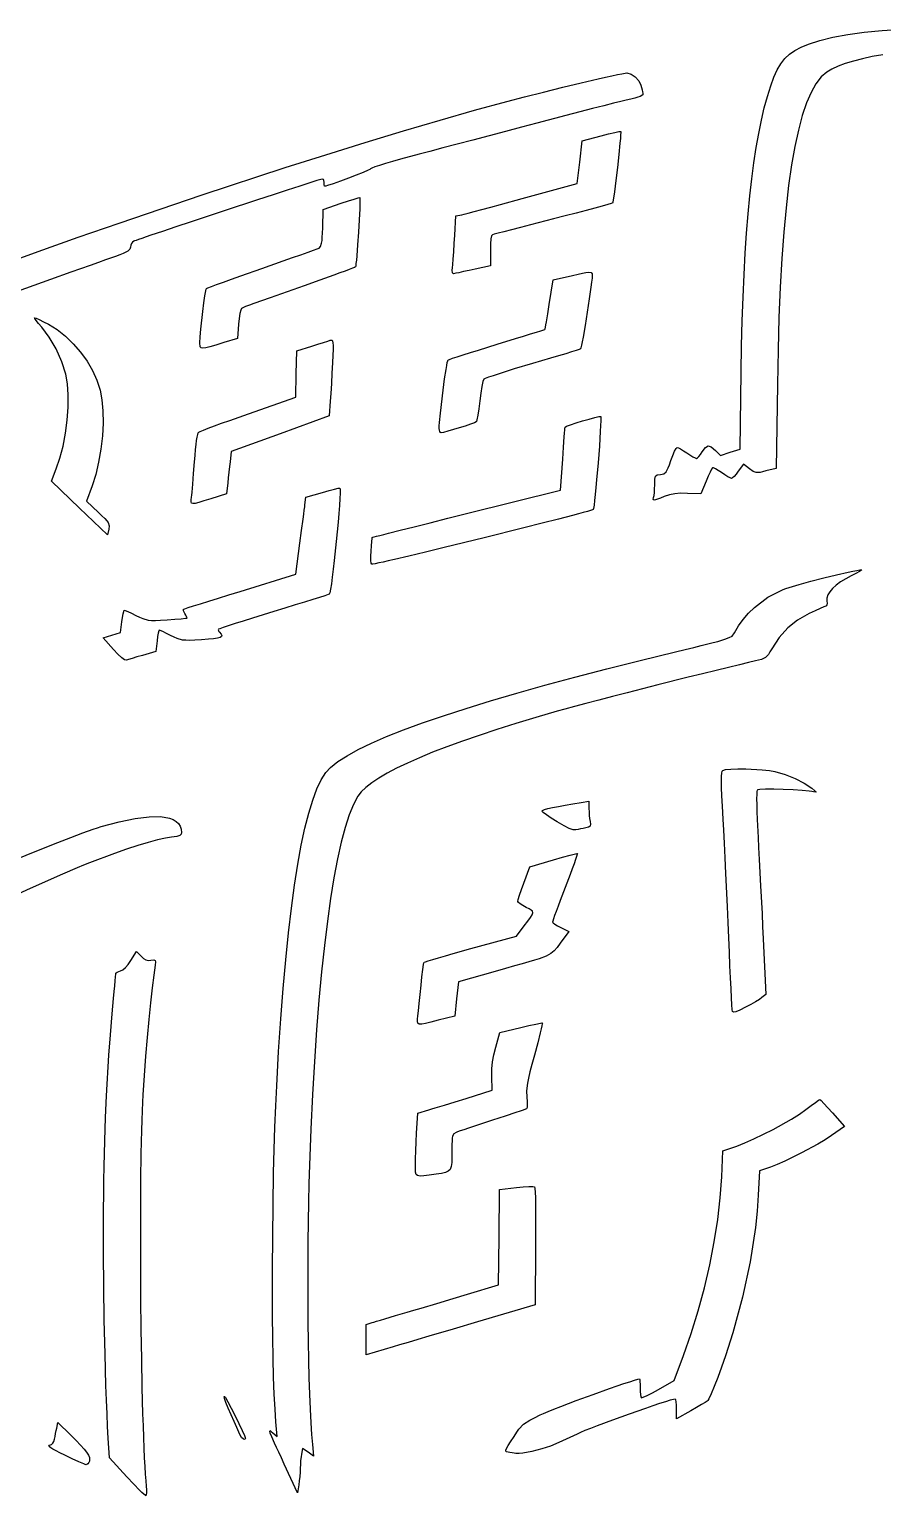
# Model space of a CAD drawing. Header units: millimetres. Extents: x 5 to 200, y 0 to 100.
# Drawn here: x 70 to 116.7, y 14.6 to 94.9 of the extents above; entities that cross this region are included whole.
import ezdxf

# ---------------------------------------------------------------- set-up
doc = ezdxf.new("R2010")
doc.units = ezdxf.units.MM
doc.layers.add('C01_120203', color=7, linetype='Continuous', true_color=0x120203)

msp = doc.modelspace()

# ---------------------------------------------------------------- linework, layer by layer
at = {"layer": 'C01_120203'}
for points in [[(116.69, 93.499), (116.11, 93.394), (115.571, 93.278), (115.078, 93.151), (114.632, 93.014), (114.238, 92.867), (113.898, 92.71), (113.616, 92.544), (113.311, 92.28), (113.024, 91.911), (112.756, 91.436), (112.507, 90.855), (112.275, 90.167), (112.062, 89.373), (111.867, 88.471), (111.69, 87.461), (111.53, 86.343), (111.389, 85.117), (111.266, 83.781), (111.16, 82.336), (111.072, 80.78), (111.001, 79.115), (110.949, 77.338), (110.913, 75.45), (110.85, 70.85), (110.29, 70.708), (110.107, 70.663), (109.965, 70.632), (109.759, 70.619), (109.595, 70.68), (109.39, 70.826), (109.05, 71.085), (108.769, 70.692), (108.652, 70.54), (108.543, 70.415), (108.454, 70.331), (108.396, 70.3), (108.326, 70.325), (108.2, 70.393), (108.037, 70.495), (107.854, 70.618), (107.675, 70.738), (107.521, 70.828), (107.408, 70.88), (107.353, 70.886), (107.31, 70.812), (107.233, 70.647), (107.131, 70.416), (107.016, 70.143), (106.731, 69.45), (105.988, 69.483), (105.605, 69.488), (105.291, 69.464), (105.008, 69.406), (104.719, 69.308), (104.51, 69.226), (104.351, 69.166), (104.238, 69.129), (104.163, 69.114), (104.108, 69.146), (104.139, 69.258), (104.163, 69.362), (104.182, 69.527), (104.195, 69.731), (104.2, 69.952), (104.201, 70.126), (104.206, 70.258), (104.241, 70.421), (104.335, 70.491), (104.514, 70.519), (104.693, 70.554), (104.82, 70.654), (104.935, 70.876), (105.002, 71.05), (105.082, 71.275), (105.188, 71.557), (105.288, 71.787), (105.37, 71.943), (105.425, 72), (105.494, 71.976), (105.616, 71.912), (105.774, 71.816), (105.95, 71.7), (106.127, 71.584), (106.287, 71.488), (106.412, 71.424), (106.485, 71.4), (106.54, 71.428), (106.618, 71.503), (106.708, 71.614), (106.8, 71.75), (106.971, 71.989), (107.12, 72.08), (107.289, 72.026), (107.519, 71.832), (107.799, 71.563), (108.334, 71.732), (108.869, 71.9), (108.932, 76.125), (108.958, 77.56), (108.994, 78.926), (109.039, 80.224), (109.093, 81.458), (109.157, 82.627), (109.231, 83.735), (109.314, 84.783), (109.409, 85.773), (109.513, 86.706), (109.628, 87.584), (109.754, 88.409), (109.891, 89.183), (110.039, 89.908), (110.198, 90.585), (110.369, 91.216), (110.551, 91.803), (110.721, 92.269), (110.899, 92.665), (111.095, 93), (111.316, 93.284), (111.572, 93.525), (111.869, 93.732), (112.216, 93.915), (112.622, 94.082), (113.245, 94.283), (113.958, 94.458), (114.763, 94.605), (115.659, 94.726), (116.646, 94.82), (117.724, 94.888)], [(68.332, 81.952), (70.453, 82.723), (72.641, 83.502), (74.878, 84.284), (79.431, 85.83), (83.97, 87.316), (86.191, 88.021), (88.356, 88.694), (90.447, 89.328), (92.446, 89.917), (94.336, 90.455), (96.1, 90.938), (97.063, 91.19), (98.103, 91.453), (99.161, 91.715), (100.178, 91.96), (101.097, 92.175), (101.5, 92.267), (101.857, 92.346), (102.159, 92.411), (102.4, 92.459), (102.572, 92.49), (102.668, 92.5), (102.902, 92.44), (103.137, 92.284), (103.331, 92.068), (103.444, 91.827), (103.473, 91.706), (103.504, 91.584), (103.534, 91.473), (103.557, 91.388), (103.541, 91.298), (103.406, 91.215), (103.283, 91.171), (103.115, 91.122), (102.898, 91.068), (102.628, 91.005), (102.352, 90.94), (101.94, 90.838), (101.414, 90.705), (100.792, 90.546), (100.094, 90.366), (99.341, 90.17), (97.75, 89.751), (96.915, 89.529), (96.034, 89.297), (94.247, 88.825), (93.392, 88.6), (92.598, 88.392), (91.892, 88.207), (91.3, 88.052), (90.288, 87.78), (89.844, 87.654), (89.454, 87.538), (89.129, 87.436), (88.878, 87.351), (88.711, 87.285), (88.637, 87.242), (88.597, 87.213), (88.514, 87.17), (88.239, 87.049), (87.861, 86.896), (87.429, 86.73), (86.991, 86.569), (86.596, 86.432), (86.293, 86.336), (86.191, 86.309), (86.13, 86.3), (86.118, 86.317), (86.109, 86.362), (86.102, 86.429), (86.1, 86.512), (86.091, 86.607), (86.06, 86.664), (86.006, 86.685), (85.925, 86.673), (85.842, 86.649), (85.71, 86.607), (85.533, 86.551), (85.314, 86.481), (84.764, 86.302), (84.085, 86.081), (83.305, 85.825), (82.45, 85.544), (80.623, 84.942), (78.819, 84.344), (77.992, 84.069), (77.25, 83.822), (76.621, 83.611), (76.357, 83.522), (76.131, 83.445), (75.946, 83.382), (75.807, 83.334), (75.715, 83.301), (75.675, 83.285), (75.607, 83.232), (75.551, 83.154), (75.514, 83.064), (75.5, 82.97), (75.47, 82.844), (75.35, 82.735), (75.1, 82.615), (74.912, 82.543), (74.675, 82.458), (74.453, 82.38), (74.139, 82.268), (73.746, 82.128), (73.289, 81.965), (72.242, 81.591), (71.115, 81.187), (68.381, 80.204)], [(69.478, 49.541), (70.104, 49.805), (71.518, 50.373), (72.228, 50.647), (72.888, 50.892), (73.458, 51.094), (73.698, 51.175), (73.9, 51.238), (74.889, 51.508), (75.762, 51.689), (76.516, 51.781), (77.144, 51.784), (77.642, 51.699), (77.84, 51.624), (78.004, 51.527), (78.133, 51.408), (78.225, 51.267), (78.281, 51.105), (78.3, 50.92), (78.278, 50.821), (78.196, 50.752), (78.03, 50.704), (77.755, 50.663), (77.413, 50.607), (76.982, 50.508), (76.475, 50.37), (75.904, 50.199), (75.283, 49.998), (74.625, 49.771), (73.25, 49.255), (72.932, 49.127), (72.574, 48.978), (71.771, 48.634), (70, 47.841), (69.142, 47.443)]]:
    msp.add_lwpolyline(points, dxfattribs=at)
for points in [[(93.138, 82.012), (93.165, 82.305), (93.196, 82.704), (93.228, 83.158), (93.256, 83.613), (93.318, 84.677), (93.634, 84.735), (93.759, 84.763), (93.993, 84.823), (94.324, 84.909), (94.738, 85.019), (95.221, 85.149), (95.76, 85.295), (96.95, 85.622), (99.95, 86.451), (100.093, 87.617), (100.235, 88.783), (101.269, 89.057), (101.673, 89.16), (102.009, 89.239), (102.242, 89.285), (102.309, 89.293), (102.337, 89.291), (102.34, 89.238), (102.334, 89.108), (102.318, 88.913), (102.296, 88.662), (102.233, 88.039), (102.155, 87.328), (102.073, 86.617), (101.995, 85.995), (101.962, 85.745), (101.933, 85.55), (101.91, 85.421), (101.895, 85.37), (101.821, 85.346), (101.625, 85.29), (101.322, 85.208), (100.923, 85.101), (100.444, 84.974), (99.896, 84.83), (99.294, 84.674), (98.65, 84.507), (97.398, 84.184), (96.843, 84.04), (96.353, 83.913), (95.943, 83.806), (95.626, 83.724), (95.415, 83.668), (95.325, 83.644), (95.269, 83.579), (95.23, 83.417), (95.207, 83.152), (95.2, 82.777), (95.2, 81.948), (94.375, 81.766), (94.036, 81.691), (93.724, 81.621), (93.472, 81.565), (93.316, 81.529), (93.185, 81.508), (93.121, 81.554), (93.111, 81.708), (93.121, 81.838)], [(79.305, 77.717), (79.32, 78.05), (79.354, 78.477), (79.456, 79.448), (79.514, 79.909), (79.571, 80.298), (79.622, 80.573), (79.643, 80.655), (79.661, 80.693), (79.739, 80.73), (79.928, 80.806), (80.216, 80.914), (80.59, 81.052), (81.038, 81.214), (81.548, 81.396), (82.7, 81.8), (83.859, 82.205), (84.376, 82.387), (84.834, 82.55), (85.22, 82.689), (85.522, 82.799), (85.727, 82.875), (85.822, 82.914), (85.909, 83), (85.966, 83.179), (85.985, 83.32), (86, 83.502), (86.012, 83.733), (86.022, 84.018), (86.05, 85.032), (87.043, 85.365), (87.43, 85.492), (87.75, 85.593), (87.971, 85.657), (88.057, 85.674), (88.064, 85.623), (88.065, 85.497), (88.06, 85.308), (88.05, 85.066), (88.02, 84.465), (87.979, 83.779), (87.933, 83.093), (87.887, 82.491), (87.865, 82.249), (87.846, 82.059), (87.83, 81.932), (87.816, 81.88), (87.77, 81.857), (87.655, 81.81), (87.478, 81.741), (87.245, 81.653), (86.962, 81.548), (86.634, 81.428), (85.87, 81.152), (85.002, 80.842), (84.077, 80.515), (83.144, 80.189), (82.25, 79.881), (82.011, 79.795), (81.803, 79.715), (81.649, 79.648), (81.572, 79.604), (81.536, 79.515), (81.495, 79.323), (81.456, 79.057), (81.422, 78.746), (81.35, 77.958), (80.615, 77.735), (80.179, 77.603), (79.852, 77.509), (79.618, 77.452), (79.462, 77.431), (79.369, 77.448), (79.322, 77.501)], [(92.402, 73.025), (92.408, 73.173), (92.421, 73.369), (92.469, 73.877), (92.615, 75.13), (92.698, 75.746), (92.776, 76.271), (92.811, 76.479), (92.841, 76.641), (92.866, 76.747), (92.885, 76.791), (92.957, 76.819), (93.127, 76.876), (93.382, 76.96), (93.712, 77.066), (94.107, 77.19), (94.555, 77.33), (95.566, 77.643), (96.572, 77.953), (97.014, 78.09), (97.401, 78.21), (97.722, 78.311), (97.967, 78.389), (98.125, 78.439), (98.184, 78.461), (98.195, 78.493), (98.214, 78.576), (98.239, 78.705), (98.269, 78.873), (98.343, 79.306), (98.426, 79.83), (98.633, 81.175), (99.692, 81.417), (100.003, 81.488), (100.248, 81.54), (100.436, 81.574), (100.573, 81.591), (100.728, 81.578), (100.778, 81.505), (100.778, 81.421), (100.766, 81.264), (100.741, 81.046), (100.707, 80.776), (100.615, 80.124), (100.504, 79.395), (100.387, 78.672), (100.276, 78.041), (100.228, 77.787), (100.186, 77.588), (100.153, 77.454), (100.13, 77.397), (100.062, 77.367), (99.898, 77.31), (99.65, 77.229), (99.327, 77.128), (98.94, 77.01), (98.501, 76.878), (97.507, 76.587), (96.511, 76.292), (96.069, 76.156), (95.678, 76.033), (95.35, 75.926), (95.095, 75.838), (94.925, 75.774), (94.85, 75.736), (94.796, 75.606), (94.734, 75.337), (94.672, 74.969), (94.617, 74.54), (94.566, 74.115), (94.512, 73.757), (94.463, 73.502), (94.442, 73.426), (94.425, 73.39), (94.325, 73.342), (94.114, 73.265), (93.826, 73.169), (93.499, 73.066), (92.869, 72.881), (92.638, 72.822), (92.511, 72.8), (92.468, 72.818), (92.433, 72.866), (92.41, 72.938)], [(72.709, 68.681), (71.168, 70.154), (71.433, 70.817), (71.638, 71.412), (71.809, 72.074), (71.942, 72.778), (72.036, 73.496), (72.087, 74.204), (72.094, 74.874), (72.053, 75.482), (71.962, 76), (71.739, 76.692), (71.426, 77.389), (71.053, 78.035), (70.647, 78.575), (70.473, 78.779), (70.34, 78.946), (70.263, 79.059), (70.253, 79.1), (70.333, 79.071), (70.503, 78.994), (70.736, 78.879), (71.008, 78.739), (71.483, 78.449), (71.94, 78.092), (72.371, 77.678), (72.768, 77.218), (73.122, 76.723), (73.424, 76.204), (73.667, 75.671), (73.842, 75.136), (73.941, 74.606), (73.993, 73.996), (73.999, 73.328), (73.961, 72.624), (73.88, 71.906), (73.758, 71.196), (73.598, 70.515), (73.401, 69.886), (73.099, 69.05), (73.741, 68.444), (73.938, 68.256), (74.089, 68.105), (74.199, 67.983), (74.273, 67.883), (74.335, 67.711), (74.316, 67.523), (74.25, 67.208)], [(78.838, 69.275), (78.852, 69.382), (78.869, 69.543), (78.911, 69.995), (78.958, 70.569), (79.006, 71.2), (79.034, 71.56), (79.062, 71.877), (79.091, 72.15), (79.121, 72.379), (79.151, 72.563), (79.181, 72.702), (79.212, 72.794), (79.243, 72.84), (79.321, 72.876), (79.496, 72.947), (79.757, 73.046), (80.093, 73.171), (80.492, 73.318), (80.944, 73.481), (81.959, 73.843), (84.55, 74.756), (84.578, 76.025), (84.606, 77.293), (85.428, 77.55), (85.762, 77.655), (86.063, 77.748), (86.299, 77.822), (86.436, 77.864), (86.538, 77.866), (86.568, 77.82), (86.586, 77.727), (86.592, 77.574), (86.589, 77.35), (86.578, 77.041), (86.559, 76.635), (86.53, 76.072), (86.498, 75.489), (86.467, 74.954), (86.44, 74.537), (86.384, 73.724), (83.697, 72.747), (81.011, 71.77), (80.953, 71.21), (80.925, 70.945), (80.891, 70.639), (80.856, 70.329), (80.823, 70.053), (80.75, 69.455), (79.9, 69.185), (79.525, 69.067), (79.245, 68.984), (79.047, 68.936), (78.917, 68.926), (78.845, 68.953), (78.816, 69.02), (78.818, 69.127)], [(88.676, 66.325), (88.697, 66.608), (88.716, 66.843), (88.731, 67.005), (88.74, 67.069), (88.769, 67.078), (88.848, 67.099), (88.977, 67.133), (89.152, 67.178), (89.371, 67.234), (89.631, 67.3), (90.263, 67.461), (91.027, 67.654), (91.903, 67.874), (92.868, 68.116), (93.903, 68.375), (99.05, 69.662), (99.165, 71.356), (99.211, 72.019), (99.249, 72.57), (99.265, 72.787), (99.277, 72.954), (99.286, 73.064), (99.29, 73.111), (99.375, 73.161), (99.592, 73.242), (99.898, 73.344), (100.25, 73.451), (100.603, 73.553), (100.915, 73.635), (101.143, 73.685), (101.243, 73.691), (101.251, 73.622), (101.249, 73.454), (101.239, 73.2), (101.221, 72.875), (101.197, 72.493), (101.167, 72.068), (101.096, 71.146), (101.018, 70.224), (100.979, 69.798), (100.942, 69.415), (100.907, 69.088), (100.877, 68.833), (100.851, 68.663), (100.831, 68.593), (100.787, 68.574), (100.679, 68.539), (100.512, 68.491), (100.29, 68.43), (100.018, 68.356), (99.698, 68.272), (98.937, 68.075), (98.038, 67.846), (97.037, 67.593), (94.859, 67.052), (92.67, 66.515), (91.655, 66.27), (90.737, 66.051), (89.949, 65.866), (89.615, 65.789), (89.326, 65.724), (89.087, 65.671), (88.901, 65.632), (88.773, 65.608), (88.706, 65.6), (88.679, 65.657), (88.665, 65.813), (88.663, 66.043)], [(74.577, 60.932), (74.014, 61.569), (74.482, 61.715), (74.95, 61.86), (75.033, 62.455), (75.068, 62.688), (75.101, 62.884), (75.129, 63.022), (75.148, 63.081), (75.209, 63.069), (75.352, 63.012), (75.555, 62.92), (75.797, 62.802), (76.002, 62.7), (76.17, 62.624), (76.474, 62.539), (76.65, 62.524), (76.868, 62.525), (77.147, 62.537), (77.507, 62.559), (77.931, 62.589), (78.279, 62.619), (78.514, 62.646), (78.578, 62.657), (78.6, 62.666), (78.59, 62.695), (78.564, 62.749), (78.526, 62.819), (78.479, 62.897), (78.435, 62.976), (78.407, 63.047), (78.395, 63.103), (78.404, 63.135), (78.475, 63.163), (78.662, 63.226), (78.952, 63.321), (79.332, 63.442), (79.79, 63.587), (80.312, 63.75), (80.886, 63.929), (81.5, 64.118), (84.55, 65.058), (84.774, 66.754), (84.866, 67.445), (84.949, 68.072), (84.984, 68.34), (85.014, 68.566), (85.037, 68.742), (85.053, 68.858), (85.107, 69.267), (86.015, 69.538), (86.371, 69.64), (86.669, 69.718), (86.878, 69.762), (86.967, 69.767), (86.98, 69.684), (86.98, 69.488), (86.966, 69.197), (86.942, 68.825), (86.909, 68.388), (86.867, 67.904), (86.768, 66.856), (86.657, 65.808), (86.601, 65.325), (86.547, 64.891), (86.497, 64.521), (86.452, 64.232), (86.414, 64.04), (86.384, 63.961), (86.316, 63.938), (86.134, 63.879), (85.852, 63.79), (85.48, 63.674), (85.032, 63.535), (84.521, 63.376), (83.957, 63.202), (83.355, 63.016), (82.188, 62.654), (81.675, 62.493), (81.226, 62.35), (80.852, 62.23), (80.567, 62.137), (80.383, 62.074), (80.312, 62.045), (80.302, 62.017), (80.312, 61.976), (80.34, 61.928), (80.382, 61.878), (80.464, 61.783), (80.499, 61.705), (80.481, 61.642), (80.404, 61.592), (80.262, 61.552), (80.051, 61.519), (79.763, 61.492), (79.393, 61.467), (79.032, 61.447), (78.751, 61.436), (78.531, 61.437), (78.354, 61.451), (78.053, 61.533), (77.891, 61.605), (77.696, 61.702), (77.464, 61.818), (77.267, 61.912), (77.128, 61.976), (77.066, 62), (77.045, 61.954), (77.018, 61.828), (76.988, 61.642), (76.96, 61.414), (76.893, 60.829), (76.153, 60.614), (75.855, 60.526), (75.591, 60.447), (75.388, 60.384), (75.277, 60.347), (75.181, 60.371), (75.023, 60.484), (74.817, 60.675)], [(83.922, 16.329), (83.759, 16.681), (83.616, 16.989), (83.494, 17.254), (83.391, 17.479), (83.238, 17.822), (83.151, 18.037), (83.121, 18.146), (83.14, 18.17), (83.202, 18.131), (83.298, 18.05), (83.53, 17.85), (83.463, 18.65), (83.414, 19.343), (83.372, 20.166), (83.337, 21.104), (83.309, 22.142), (83.288, 23.266), (83.274, 24.46), (83.267, 25.71), (83.266, 27.002), (83.332, 32.286), (83.365, 33.562), (83.405, 34.792), (83.451, 35.959), (83.504, 37.05), (83.612, 38.932), (83.731, 40.71), (83.861, 42.383), (84, 43.952), (84.15, 45.416), (84.309, 46.775), (84.479, 48.028), (84.658, 49.174), (84.848, 50.214), (85.047, 51.147), (85.256, 51.973), (85.474, 52.692), (85.703, 53.302), (85.94, 53.804), (86.188, 54.197), (86.444, 54.482), (86.847, 54.794), (87.356, 55.118), (87.973, 55.455), (88.695, 55.803), (89.523, 56.163), (90.455, 56.534), (91.49, 56.917), (92.629, 57.31), (93.869, 57.713), (95.21, 58.127), (96.651, 58.551), (98.192, 58.985), (99.832, 59.428), (101.57, 59.88), (103.404, 60.341), (105.335, 60.811), (105.87, 60.939), (106.339, 61.052), (106.748, 61.151), (107.1, 61.238), (107.4, 61.314), (107.653, 61.381), (108.035, 61.492), (108.282, 61.583), (108.43, 61.665), (108.572, 61.85), (108.786, 62.225), (109.041, 62.583), (109.332, 62.922), (109.657, 63.238), (110.395, 63.792), (111.225, 64.219), (111.369, 64.272), (111.568, 64.337), (112.099, 64.493), (112.752, 64.67), (113.461, 64.852), (114.159, 65.023), (114.78, 65.166), (115.041, 65.221), (115.259, 65.264), (115.424, 65.291), (115.528, 65.3), (115.518, 65.274), (115.405, 65.202), (115.208, 65.095), (114.946, 64.965), (114.369, 64.635), (114.135, 64.459), (113.94, 64.279), (113.789, 64.098), (113.684, 63.92), (113.627, 63.749), (113.623, 63.586), (113.632, 63.475), (113.624, 63.384), (113.601, 63.323), (113.565, 63.3), (113.462, 63.269), (113.256, 63.185), (112.976, 63.06), (112.652, 62.907), (112.02, 62.545), (111.478, 62.113), (111.012, 61.595), (110.608, 60.979), (110.507, 60.804), (110.422, 60.67), (110.261, 60.491), (110.053, 60.388), (109.724, 60.307), (109.333, 60.219), (108.831, 60.101), (108.234, 59.958), (107.558, 59.794), (106.817, 59.611), (106.027, 59.415), (104.364, 58.997), (102.691, 58.57), (101.89, 58.363), (101.132, 58.166), (100.434, 57.982), (99.811, 57.816), (99.277, 57.671), (98.85, 57.552), (97.693, 57.215), (96.597, 56.884), (95.561, 56.557), (94.587, 56.235), (93.674, 55.919), (92.825, 55.609), (92.039, 55.306), (91.318, 55.009), (90.662, 54.718), (90.072, 54.436), (89.548, 54.16), (89.092, 53.893), (88.704, 53.633), (88.384, 53.383), (88.134, 53.141), (87.955, 52.908), (87.713, 52.457), (87.48, 51.886), (87.256, 51.195), (87.041, 50.389), (86.835, 49.471), (86.639, 48.441), (86.453, 47.305), (86.278, 46.064), (86.114, 44.721), (85.961, 43.279), (85.82, 41.74), (85.69, 40.108), (85.573, 38.385), (85.469, 36.575), (85.378, 34.679), (85.3, 32.7), (85.269, 31.707), (85.244, 30.669), (85.212, 28.5), (85.202, 26.28), (85.215, 24.094), (85.228, 23.041), (85.247, 22.029), (85.271, 21.068), (85.3, 20.169), (85.334, 19.343), (85.372, 18.6), (85.415, 17.952), (85.462, 17.409), (85.527, 16.767), (85.226, 16.982), (84.924, 17.196), (84.862, 16.886), (84.837, 16.729), (84.816, 16.53), (84.8, 16.317), (84.793, 16.113), (84.784, 15.898), (84.767, 15.655), (84.744, 15.414), (84.718, 15.205), (84.65, 14.76)], [(108.457, 41.119), (108.446, 41.225), (108.429, 41.478), (108.406, 41.861), (108.38, 42.357), (108.351, 42.951), (108.319, 43.625), (108.286, 44.364), (108.253, 45.15), (108.217, 45.986), (108.178, 46.869), (108.094, 48.666), (108.053, 49.528), (108.013, 50.329), (107.976, 51.043), (107.943, 51.643), (107.905, 52.354), (107.876, 52.932), (107.859, 53.388), (107.851, 53.738), (107.854, 53.992), (107.867, 54.165), (107.891, 54.269), (107.924, 54.317), (108.081, 54.359), (108.367, 54.386), (108.746, 54.396), (109.183, 54.393), (110.084, 54.344), (110.476, 54.302), (110.782, 54.248), (111.337, 54.087), (111.879, 53.873), (112.377, 53.62), (112.8, 53.342), (112.973, 53.206), (113.044, 53.135), (113.018, 53.118), (112.9, 53.146), (112.801, 53.167), (112.657, 53.186), (112.262, 53.221), (111.771, 53.25), (111.238, 53.271), (110.719, 53.281), (110.27, 53.281), (109.946, 53.267), (109.848, 53.254), (109.802, 53.238), (109.788, 53.169), (109.781, 53.007), (109.779, 52.76), (109.784, 52.441), (109.794, 52.06), (109.81, 51.628), (109.857, 50.65), (109.888, 50.086), (109.922, 49.439), (109.997, 47.988), (110.072, 46.482), (110.107, 45.764), (110.139, 45.1), (110.282, 42.05), (110.066, 41.877), (109.929, 41.782), (109.715, 41.65), (109.454, 41.499), (109.174, 41.346), (108.86, 41.188), (108.644, 41.1), (108.513, 41.078)], [(98.85, 51.501), (98.537, 51.702), (98.276, 51.88), (98.095, 52.016), (98.02, 52.09), (98.053, 52.124), (98.166, 52.168), (98.354, 52.221), (98.609, 52.281), (98.925, 52.346), (99.296, 52.415), (99.714, 52.487), (100.175, 52.56), (100.6, 52.626), (100.6, 52.225), (100.605, 52.046), (100.618, 51.855), (100.636, 51.674), (100.66, 51.527), (100.683, 51.365), (100.662, 51.267), (100.58, 51.21), (100.421, 51.169), (100.287, 51.142), (100.141, 51.111), (100.002, 51.081), (99.887, 51.055), (99.734, 51.056), (99.522, 51.126), (99.233, 51.272)], [(91.239, 40.875), (91.27, 41.154), (91.312, 41.563), (91.359, 42.047), (91.406, 42.55), (91.454, 43.021), (91.503, 43.417), (91.548, 43.695), (91.567, 43.777), (91.583, 43.815), (91.647, 43.842), (91.805, 43.894), (92.047, 43.969), (92.361, 44.062), (92.738, 44.171), (93.167, 44.294), (94.138, 44.565), (96.626, 45.249), (97.045, 45.8), (97.249, 46.067), (97.396, 46.268), (97.487, 46.415), (97.523, 46.523), (97.507, 46.603), (97.439, 46.67), (97.321, 46.738), (97.155, 46.819), (96.978, 46.913), (96.834, 47.006), (96.736, 47.087), (96.701, 47.145), (96.727, 47.256), (96.798, 47.481), (96.904, 47.787), (97.032, 48.142), (97.364, 49.034), (98.653, 49.412), (99.156, 49.557), (99.571, 49.672), (99.857, 49.745), (99.938, 49.762), (99.969, 49.764), (99.96, 49.721), (99.925, 49.609), (99.865, 49.436), (99.783, 49.208), (99.683, 48.934), (99.567, 48.621), (99.298, 47.909), (99.027, 47.194), (98.908, 46.877), (98.805, 46.598), (98.72, 46.363), (98.655, 46.182), (98.614, 46.062), (98.6, 46.011), (98.636, 45.966), (98.733, 45.896), (98.877, 45.811), (99.052, 45.72), (99.505, 45.5), (99.027, 44.859), (98.85, 44.618), (98.694, 44.434), (98.512, 44.285), (98.253, 44.149), (97.87, 44.005), (97.615, 43.924), (97.311, 43.832), (96.951, 43.728), (96.528, 43.608), (96.038, 43.47), (95.473, 43.312), (93.45, 42.744), (93.35, 41.803), (93.25, 40.862), (92.35, 40.633), (91.947, 40.531), (91.65, 40.461), (91.442, 40.425), (91.309, 40.426), (91.237, 40.469), (91.211, 40.556), (91.217, 40.69)], [(75.3, 15.646), (74.35, 16.674), (74.285, 17.762), (74.251, 18.387), (74.219, 19.082), (74.188, 19.838), (74.16, 20.645), (74.109, 22.38), (74.068, 24.211), (74.039, 26.068), (74.023, 27.875), (74.02, 29.56), (74.025, 30.334), (74.033, 31.05), (74.047, 31.86), (74.062, 32.625), (74.095, 34.035), (74.136, 35.314), (74.185, 36.5), (74.317, 38.726), (74.403, 39.838), (74.504, 40.995), (74.58, 41.833), (74.613, 42.204), (74.642, 42.53), (74.666, 42.803), (74.685, 43.013), (74.696, 43.151), (74.7, 43.209), (74.72, 43.241), (74.775, 43.277), (74.857, 43.312), (74.956, 43.343), (75.086, 43.403), (75.227, 43.521), (75.375, 43.691), (75.524, 43.908), (75.836, 44.409), (76.081, 44.145), (76.211, 44.022), (76.335, 43.948), (76.465, 43.917), (76.614, 43.923), (76.773, 43.94), (76.853, 43.915), (76.874, 43.828), (76.852, 43.658), (76.772, 43.108), (76.686, 42.412), (76.596, 41.595), (76.505, 40.682), (76.416, 39.696), (76.33, 38.662), (76.178, 36.55), (76.155, 36.144), (76.134, 35.68), (76.116, 35.162), (76.099, 34.594), (76.085, 33.98), (76.073, 33.325), (76.055, 31.906), (76.044, 30.369), (76.041, 28.748), (76.056, 25.385), (76.074, 23.707), (76.099, 22.077), (76.129, 20.527), (76.166, 19.09), (76.186, 18.424), (76.208, 17.798), (76.231, 17.217), (76.255, 16.685), (76.28, 16.205), (76.307, 15.783), (76.335, 15.421), (76.364, 15.125), (76.38, 14.922), (76.38, 14.757), (76.365, 14.647), (76.337, 14.609), (76.3, 14.632), (76.228, 14.694), (76.125, 14.79), (75.996, 14.917), (75.676, 15.246)], [(91.1, 32.725), (91.106, 33.055), (91.119, 33.491), (91.14, 33.976), (91.165, 34.454), (91.228, 35.557), (91.839, 35.734), (91.991, 35.779), (92.189, 35.838), (92.69, 35.991), (93.276, 36.172), (93.88, 36.361), (95.309, 36.81), (95.288, 37.58), (95.29, 37.978), (95.324, 38.359), (95.39, 38.744), (95.494, 39.157), (95.722, 39.964), (96.866, 40.243), (97.314, 40.349), (97.685, 40.43), (97.943, 40.478), (98.016, 40.488), (98.047, 40.486), (98.045, 40.444), (98.024, 40.336), (97.986, 40.17), (97.934, 39.953), (97.792, 39.396), (97.612, 38.722), (97.475, 38.216), (97.369, 37.805), (97.29, 37.471), (97.235, 37.199), (97.188, 36.78), (97.205, 36.422), (97.223, 36.195), (97.224, 36), (97.208, 35.858), (97.178, 35.79), (97.123, 35.766), (97.003, 35.721), (96.824, 35.658), (96.594, 35.58), (96.012, 35.385), (95.318, 35.159), (94.614, 34.93), (94.003, 34.729), (93.754, 34.646), (93.552, 34.577), (93.406, 34.526), (93.325, 34.496), (93.202, 34.424), (93.134, 34.291), (93.116, 34.181), (93.105, 34.031), (93.1, 33.832), (93.099, 33.577), (93.097, 33.164), (93.086, 32.853), (93.055, 32.628), (92.994, 32.472), (92.892, 32.369), (92.739, 32.303), (92.524, 32.255), (92.237, 32.211), (91.844, 32.152), (91.554, 32.115), (91.351, 32.105), (91.219, 32.131), (91.144, 32.199), (91.109, 32.316), (91.1, 32.489)], [(96.269, 16.972), (96.086, 17.007), (96.047, 17.04), (96.046, 17.1), (96.088, 17.2), (96.175, 17.351), (96.31, 17.565), (96.496, 17.855), (96.642, 18.079), (96.768, 18.257), (97.018, 18.521), (97.366, 18.746), (97.614, 18.876), (97.933, 19.032), (98.111, 19.113), (98.366, 19.219), (98.684, 19.346), (99.055, 19.49), (99.907, 19.812), (100.829, 20.15), (101.729, 20.471), (102.142, 20.615), (102.514, 20.743), (102.834, 20.849), (103.091, 20.93), (103.272, 20.982), (103.367, 21), (103.38, 20.961), (103.39, 20.855), (103.397, 20.698), (103.4, 20.506), (103.406, 20.311), (103.422, 20.145), (103.446, 20.025), (103.475, 19.97), (103.572, 19.993), (103.78, 20.086), (104.069, 20.234), (104.409, 20.422), (105.267, 20.916), (105.774, 22.283), (106.198, 23.495), (106.58, 24.736), (106.919, 25.993), (107.212, 27.254), (107.456, 28.504), (107.649, 29.732), (107.786, 30.924), (107.866, 32.067), (107.93, 33.485), (108.69, 33.752), (109.134, 33.923), (109.628, 34.139), (110.685, 34.661), (111.692, 35.23), (112.124, 35.503), (112.48, 35.755), (112.761, 35.967), (112.997, 36.14), (113.163, 36.257), (113.235, 36.3), (113.303, 36.242), (113.458, 36.083), (113.677, 35.848), (113.936, 35.562), (114.597, 34.823), (113.871, 34.321), (113.529, 34.097), (113.131, 33.858), (112.237, 33.37), (111.327, 32.927), (110.91, 32.745), (110.54, 32.602), (109.93, 32.384), (109.863, 31.067), (109.803, 30.194), (109.708, 29.291), (109.421, 27.414), (109.01, 25.479), (108.482, 23.527), (108.078, 22.264), (107.863, 21.648), (107.654, 21.077), (107.461, 20.577), (107.293, 20.177), (107.16, 19.902), (107.11, 19.819), (107.072, 19.778), (106.964, 19.714), (106.758, 19.594), (106.486, 19.436), (106.175, 19.257), (105.4, 18.811), (105.4, 19.356), (105.394, 19.567), (105.377, 19.74), (105.353, 19.857), (105.323, 19.9), (105.223, 19.882), (105.039, 19.832), (104.782, 19.754), (104.464, 19.651), (104.096, 19.528), (103.689, 19.389), (102.802, 19.077), (101.895, 18.748), (101.057, 18.435), (100.692, 18.294), (100.379, 18.168), (100.127, 18.063), (99.95, 17.982), (99.557, 17.791), (99.153, 17.603), (98.785, 17.439), (98.5, 17.321), (98.028, 17.169), (97.474, 17.031), (96.972, 16.936), (96.783, 16.915), (96.657, 16.915), (96.593, 16.924), (96.499, 16.938), (96.387, 16.955)], [(88.4, 23.152), (88.4, 23.984), (88.725, 24.086), (88.823, 24.116), (88.977, 24.162), (89.181, 24.223), (89.425, 24.295), (90.003, 24.466), (90.65, 24.655), (91.006, 24.76), (91.405, 24.877), (92.279, 25.137), (93.164, 25.402), (93.95, 25.639), (95.65, 26.156), (95.677, 28.761), (95.703, 31.365), (96.627, 31.473), (96.991, 31.51), (97.301, 31.529), (97.524, 31.529), (97.626, 31.509), (97.641, 31.43), (97.654, 31.23), (97.665, 30.923), (97.673, 30.522), (97.678, 30.041), (97.681, 29.492), (97.68, 28.891), (97.676, 28.249), (97.65, 25.06), (94.5, 24.126), (93.161, 23.729), (91.842, 23.338), (91.238, 23.159), (90.696, 22.999), (90.236, 22.863), (89.875, 22.756), (88.4, 22.32)], [(81.507, 17.925), (81.44, 18.083), (81.324, 18.346), (81.174, 18.677), (81.007, 19.041), (80.85, 19.396), (80.728, 19.703), (80.652, 19.929), (80.636, 20.041), (80.655, 20.032), (80.696, 19.975), (80.832, 19.743), (81.019, 19.397), (81.231, 18.987), (81.441, 18.567), (81.623, 18.186), (81.751, 17.896), (81.787, 17.801), (81.8, 17.749), (81.765, 17.687), (81.682, 17.71), (81.584, 17.796)], [(71.9, 16.821), (71.638, 16.951), (71.424, 17.062), (71.258, 17.153), (71.137, 17.227), (71.059, 17.285), (71.023, 17.328), (71.068, 17.373), (71.169, 17.408), (71.247, 17.475), (71.305, 17.574), (71.343, 17.706), (71.37, 17.845), (71.401, 18.005), (71.433, 18.168), (71.461, 18.312), (71.521, 18.624), (72.218, 17.937), (72.523, 17.632), (72.769, 17.375), (72.96, 17.16), (73.101, 16.982), (73.195, 16.833), (73.249, 16.707), (73.25, 16.5), (73.216, 16.423), (73.17, 16.36), (73.119, 16.318), (73.068, 16.304), (73.023, 16.315), (72.939, 16.346), (72.676, 16.458), (72.317, 16.622)]]:
    msp.add_lwpolyline(points, close=True, dxfattribs=at)

doc.saveas('drawing.dxf')
